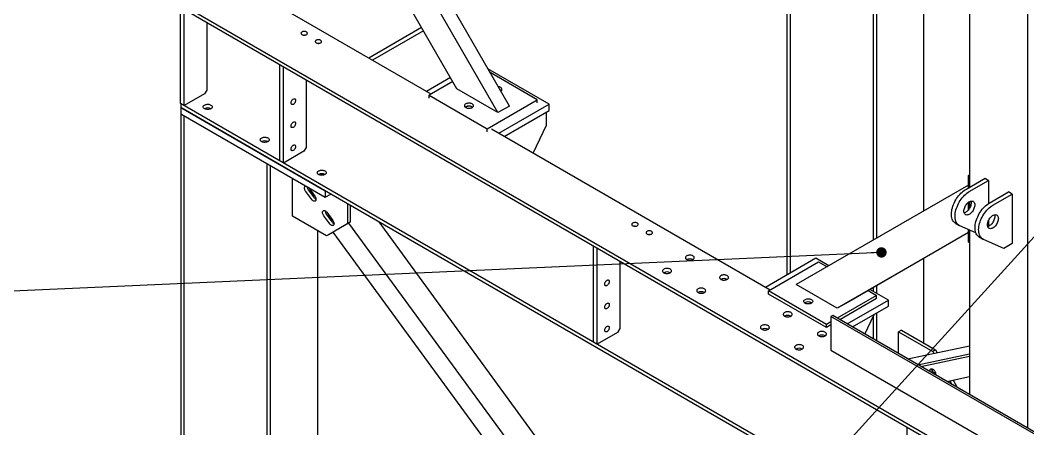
# Model space of a CAD drawing. Header units: millimetres. Extents: x 861 to 27901, y 673 to 17923.
# Drawn here: x 19576 to 21557, y 7552 to 8355 of the extents above; entities that cross this region are included whole.
import ezdxf

# ---------------------------------------------------------------- set-up
doc = ezdxf.new("R2010")
doc.units = ezdxf.units.MM
doc.header["$LTSCALE"] = 33.3
doc.layers.add('CAPA_1', color=7, linetype='Continuous')
doc.layers.add('STRUC', color=4, linetype='Continuous')
doc.dimstyles.new('SLDDIMSTYLE1', dxfattribs={"dimtxt": 0.18, "dimasz": 20.492308, "dimexe": 0, "dimexo": 0.0625, "dimgap": 0, "dimtad": 0, "dimtih": 1, "dimtoh": 1, "dimdec": 0, "dimrnd": 1e-09, "dimzin": 0, "dimdsep": 46, "dimtxsty": 'Standard', "dimblk1": 'DOT', "dimblk2": 'DOT', "dimsah": 1, "dimcen": 0.09, "dimadec": 0, "dimazin": 0, "dimtfac": 20.492308, "dimtdec": 0, "dimtofl": 0, "dimtmove": 0, "dimatfit": 3, "dimldrblk": 'DOT', "dimfxl": 1, "dimfrac": 2, "dimtolj": 1, "dimtzin": 0, "dimarcsym": 0})
doc.dimstyles.new('SLDDIMSTYLE2', dxfattribs={"dimtxt": 0.18, "dimasz": 66.6, "dimexe": 0, "dimexo": 0.0625, "dimgap": 0, "dimtad": 0, "dimtih": 1, "dimtoh": 1, "dimdec": 0, "dimrnd": 1e-09, "dimzin": 0, "dimdsep": 46, "dimtxsty": 'Standard', "dimsah": 1, "dimcen": 0.09, "dimadec": 0, "dimazin": 0, "dimtfac": 66.6, "dimtdec": 0, "dimtofl": 0, "dimtmove": 0, "dimatfit": 3, "dimfxl": 1, "dimfrac": 2, "dimtolj": 1, "dimtzin": 0, "dimarcsym": 0})

# ---------------------------------------------------------------- blocks, each defined once
blk = doc.blocks.new('_Dot')
at = {"color": 0, "linetype": 'ByBlock', "lineweight": -2}
blk.add_line((-0.5, 0), (-1, 0), dxfattribs=at)
at = {"color": 0, "linetype": 'ByBlock', "const_width": 0.5}
blk.add_lwpolyline([(-0.25, 0, 1), (0.25, 0, 1)], format="xyb", close=True, dxfattribs=at)

msp = doc.modelspace()

# ---------------------------------------------------------------- linework, layer by layer
at = {"layer": 'STRUC', "linetype": 'Continuous', "lineweight": 25}
for p, q in [((21442.32, 8879.31), (21442.32, 8027.1)), ((20537.63, 8186.67), (20161.02, 8838.98)), ((20515.07, 8173.65), (20138.46, 8825.95)), ((21556.53, 8813.38), (21556.53, 7553.75)), ((21083.36, 8746.98), (21083.36, 7854.88)), ((21089.63, 8750.59), (21089.63, 7858.5)), ((21252.82, 8754.39), (21252.82, 7923.06)), ((21259.09, 8751.62), (21259.09, 7926.68)), ((20434.52, 8220.15), (20138.46, 8732.93)), ((21351.93, 8630), (21351.93, 7980.29)), ((25497.8, 5150.36), (19891.45, 8386.83)), ((25497.8, 5143.12), (19890.89, 8379.92)), ((19890.89, 8191.47), (19890.89, 8379.92)), ((19898.01, 8187.36), (19898.01, 8375.81)), ((20383.57, 8209.94), (20098.67, 8374.41)), ((19942.58, 8350.08), (19942.58, 8218.03)), ((20364.92, 8340.7), (20260.99, 8280.7)), ((20368.59, 8334.34), (20268.33, 8276.47)), ((20086.11, 8078.78), (20086.11, 8267.23)), ((20093.23, 8074.67), (20093.23, 8263.12)), ((20421.62, 8242.5), (20374.39, 8215.23)), ((20616.03, 8190.31), (20495.28, 8260.02)), ((20592.31, 8199.04), (20499.58, 8252.58)), ((20137.8, 8237.39), (20137.8, 8105.33)), ((20426.2, 8234.55), (20379.83, 8207.78)), ((19938.31, 8210.63), (19898.01, 8187.36)), ((19942.58, 8218.03), (19938.31, 8210.63)), ((20379.83, 8201.86), (20379.83, 8207.78)), ((20379.83, 8207.78), (20493.64, 8142.08)), ((20515.07, 8173.65), (20434.52, 8220.15)), ((25497.8, 4954.67), (19890.89, 8191.47)), ((19891.45, 8191.15), (19891.45, 8183.91)), ((25497.8, 4947.44), (19891.45, 8183.91)), ((19891.45, 8183.91), (20175.54, 8019.91)), ((19891.46, 8183.91), (19891.45, 8183.91)), ((19891.45, 8183.91), (19891.45, 6986.69)), ((20451.81, 8184.66), (20451.03, 8184.15)), ((20493.64, 8142.08), (20592.31, 8199.04)), ((20537.63, 8186.67), (20515.07, 8173.65)), ((20516.8, 8133.03), (20616.03, 8190.31)), ((20592.31, 8193.13), (20592.31, 8199.04)), ((20616.03, 8177.98), (20616.03, 8190.31)), ((19891.45, 8171.58), (20175.54, 8007.58)), ((19897.72, 8167.96), (19897.72, 7002.64)), ((20527.48, 8126.86), (20616.03, 8177.98)), ((20610.42, 8148.85), (20610.42, 8174.74)), ((20584.31, 8094.05), (20610.42, 8148.85)), ((20493.64, 8136.16), (20493.64, 8142.08)), ((21050.06, 7825.18), (20502.5, 8141.28)), ((20137.8, 8105.33), (20133.53, 8097.93)), ((20133.53, 8097.93), (20093.23, 8074.67)), ((20060.91, 8073.75), (20060.91, 6908.43)), ((20067.18, 8070.14), (20067.18, 6904.82)), ((20110.93, 7970.26), (20110.93, 8044.88)), ((21434.72, 8022.71), (21472.68, 8044.63)), ((21440.12, 8050.43), (21442.32, 8051.7)), ((21442.32, 8049.16), (21440.12, 8050.43)), ((21440.12, 8025.83), (21440.12, 8050.43)), ((21472.68, 8044.63), (21479.8, 8040.52)), ((20142.96, 8025.81), (20154.81, 8009.85)), ((21440.12, 8031.22), (21101.57, 7835.72)), ((21441.84, 8018.6), (21479.8, 8040.52)), ((21479.8, 8040.52), (21479.8, 7995.18)), ((20148.89, 8003), (20137.04, 8018.96)), ((20154.23, 8006.08), (20142.38, 8022.04)), ((20175.54, 8019.91), (20175.54, 8007.58)), ((20175.54, 8019.91), (20175.54, 8019.91)), ((20175.54, 8007.58), (20186.22, 8013.75)), ((21481.08, 7995.95), (21519.05, 8017.87)), ((21488.2, 7991.84), (21526.17, 8013.76)), ((21526.17, 8013.76), (21519.05, 8017.87)), ((21526.17, 8013.76), (21526.17, 7916.64)), ((20219.29, 7994.66), (20219.29, 7955.15)), ((20224.63, 7991.57), (20224.63, 7958.23)), ((21440.12, 7982.83), (21440.12, 7997.42)), ((21442.32, 7998.83), (21442.32, 7986.08)), ((20178.21, 7931.42), (20110.93, 7970.26)), ((20184.45, 7955.13), (20172.6, 7971.09)), ((20189.79, 7958.21), (20177.94, 7974.17)), ((20178.52, 7977.93), (20190.37, 7961.98)), ((20219.29, 7955.15), (20178.21, 7931.42)), ((20224.63, 7958.23), (20183.55, 7934.51)), ((20224.63, 7958.23), (20219.29, 7955.15)), ((20734.88, 7255.88), (20222.06, 7956.75)), ((20839.7, 7195.68), (20281.26, 7958.88)), ((21414.9, 7956.01), (21422.02, 7951.9)), ((21454.72, 7937.36), (21423.29, 7951.26)), ((21479.8, 7962.24), (21479.8, 7950.6)), ((20160.02, 7941.92), (20160.02, 7033.03)), ((20183.55, 7934.51), (20178.21, 7931.42)), ((20709.32, 7231.06), (20191.32, 7939)), ((21440.12, 7938.2), (21182.13, 7789.21)), ((21440.12, 7938.2), (21204.68, 7802.24)), ((21440.12, 7919.01), (21440.12, 7943.81)), ((21442.32, 7942.84), (21442.32, 7619.68)), ((21461.26, 7929.25), (21468.38, 7925.13)), ((20702.8, 7722.77), (20702.8, 7911.21)), ((20709.92, 7718.66), (20709.92, 7907.1)), ((21442.32, 7917.74), (21440.12, 7919.01)), ((21509.35, 7906.94), (21469.65, 7924.49)), ((21526.17, 7916.64), (21509.35, 7906.94)), ((21140.22, 7887.7), (21040.99, 7830.42)), ((21165.91, 7872.87), (21140.22, 7887.7)), ((21351.93, 7887.27), (21351.93, 7721.1)), ((20754.5, 7881.37), (20754.5, 7749.32)), ((21046.89, 7823.35), (21145.56, 7880.31)), ((21145.56, 7880.31), (21162.18, 7870.72)), ((21182.13, 7789.21), (21101.57, 7835.72)), ((21282.62, 7805.5), (21246.47, 7826.37)), ((21252.82, 7830.03), (21252.82, 7822.7)), ((21259.09, 7833.65), (21259.09, 7819.08)), ((21046.89, 7817.18), (21046.89, 7823.35)), ((21160.7, 7757.65), (21046.89, 7823.35)), ((21160.7, 7751.48), (21046.89, 7817.18)), ((21259.37, 7814.61), (21182.01, 7769.95)), ((21259.37, 7808.44), (21187.35, 7766.87)), ((21242.74, 7824.21), (21259.37, 7814.61)), ((21259.37, 7808.44), (21259.37, 7814.61)), ((21204.68, 7802.24), (21182.13, 7789.21)), ((21201.53, 7758.68), (21282.62, 7805.5)), ((21212.21, 7752.52), (21282.62, 7793.16)), ((21282.62, 7793.16), (21282.62, 7805.5)), ((21173.37, 7774.94), (21169.81, 7772.88)), ((21853.78, 7378.04), (21169.81, 7772.88)), ((21169.81, 7772.88), (21169.81, 7707.11)), ((21857.34, 7380.09), (21173.37, 7774.94)), ((21236.31, 7738.61), (21254.59, 7776.98)), ((21252.82, 7773.26), (21252.82, 7729.07)), ((21254.59, 7776.98), (21254.59, 7776.98)), ((21259.09, 7779.58), (21259.09, 7725.46)), ((20754.5, 7749.32), (20750.22, 7741.92)), ((21169.81, 7762.91), (21160.7, 7757.65)), ((21160.7, 7751.48), (21160.7, 7757.65)), ((21169.81, 7756.74), (21160.7, 7751.48)), ((21169.81, 7756.05), (21169.21, 7756.4)), ((20750.22, 7741.92), (20709.92, 7718.66)), ((21308.18, 7746.36), (21302.84, 7743.28)), ((21302.84, 7743.28), (21370.11, 7704.44)), ((21302.84, 7700.2), (21302.84, 7743.28)), ((21308.18, 7746.36), (21375.45, 7707.52)), ((21169.81, 7707.11), (21853.78, 7312.26)), ((21320.99, 7689.72), (21442.32, 7715.45)), ((21375.45, 7707.52), (21370.11, 7704.44)), ((21375.45, 7707.52), (21378.67, 7701.95)), ((21340.76, 7678.31), (21442.32, 7699.85)), ((21346.35, 7675.08), (21442.32, 7695.44)), ((21370.11, 7704.44), (21372.33, 7700.61)), ((21397.62, 7645.48), (21442.32, 7654.96)), ((21409.79, 7648.06), (21416.54, 7636.36)), ((21403.44, 7646.72), (21407.42, 7639.83)), ((21416.54, 7636.36), (21414.98, 7635.46)), ((21416.54, 7636.36), (21416.54, 7634.56)), ((21319.5, 7366.75), (21319.5, 7555.2))]:
    msp.add_line(p, q, dxfattribs=at)
at = {"layer": 'STRUC', "linetype": 'Continuous', "lineweight": 25, "flags": 128}
for points in [[(20129.65, 8326.91), (20130.71, 8326.42), (20131.93, 8326.07), (20133.25, 8325.88), (20134.61, 8325.86), (20135.95, 8326.01), (20137.2, 8326.32), (20138.3, 8326.78), (20139.21, 8327.36), (20139.88, 8328.05), (20140.28, 8328.8), (20140.39, 8329.58), (20140.21, 8330.36), (20139.74, 8331.1), (20139, 8331.76), (20138.04, 8332.31), (20136.89, 8332.74), (20135.62, 8333.01), (20134.27, 8333.11), (20132.91, 8333.05), (20131.61, 8332.82), (20130.43, 8332.43), (20129.41, 8331.91), (20128.62, 8331.27), (20128.08, 8330.55), (20127.83, 8329.78), (20127.86, 8328.99), (20128.19, 8328.23), (20128.8, 8327.53), (20129.65, 8326.91)], [(20134.68, 8325.87), (20134.27, 8325.88), (20133.52, 8325.87)], [(20157.68, 8310.73), (20158.74, 8310.24), (20159.96, 8309.89), (20161.28, 8309.7), (20162.64, 8309.68), (20163.98, 8309.83), (20165.23, 8310.14), (20166.33, 8310.6), (20167.24, 8311.18), (20167.91, 8311.87), (20168.31, 8312.62), (20168.42, 8313.4), (20168.24, 8314.18), (20167.77, 8314.92), (20167.04, 8315.58), (20166.07, 8316.13), (20164.93, 8316.56), (20163.65, 8316.83), (20162.3, 8316.93), (20160.94, 8316.87), (20159.64, 8316.64), (20158.46, 8316.25), (20157.45, 8315.73), (20156.65, 8315.09), (20156.11, 8314.37), (20155.86, 8313.6), (20155.89, 8312.81), (20156.22, 8312.05), (20156.83, 8311.34), (20157.68, 8310.73)], [(20162.7, 8309.68), (20162.3, 8309.7), (20161.56, 8309.68)], [(20520.6, 8216.16), (20520.87, 8216.34), (20521.77, 8217.09), (20522.42, 8217.92), (20522.81, 8218.8), (20522.91, 8219.71), (20522.74, 8220.62), (20522.28, 8221.49), (20521.56, 8222.3), (20520.61, 8223.03), (20519.44, 8223.64), (20518.1, 8224.13), (20516.64, 8224.47), (20515.73, 8224.59)], [(20521.27, 8216.63), (20520.86, 8216.94), (20519.8, 8217.56)], [(20521.11, 8216.51), (20520.61, 8216.86), (20520, 8217.21)], [(19950.68, 8188.62), (19951.69, 8187.92), (19952.47, 8187.13), (19952.99, 8186.27), (19953.24, 8185.37), (19953.2, 8184.46), (19952.89, 8183.56), (19952.3, 8182.72), (19951.46, 8181.95), (19950.39, 8181.27), (19949.13, 8180.72), (19947.73, 8180.31), (19946.21, 8180.04), (19944.64, 8179.94), (19943.07, 8180), (19941.54, 8180.23), (19940.1, 8180.6), (19938.8, 8181.12), (19937.68, 8181.77), (19936.78, 8182.52), (19936.13, 8183.35), (19935.74, 8184.23), (19935.64, 8185.14), (19935.82, 8186.05), (19936.27, 8186.92), (19936.99, 8187.73), (19937.94, 8188.46), (19939.11, 8189.07), (19940.45, 8189.56), (19941.91, 8189.9), (19943.46, 8190.08), (19945.04, 8190.1), (19946.6, 8189.96), (19948.09, 8189.66), (19949.46, 8189.21), (19950.68, 8188.62)], [(20108.4, 8192.63), (20108.5, 8193.8), (20108.81, 8195.03), (20109.31, 8196.27), (20109.97, 8197.46), (20110.76, 8198.54), (20111.66, 8199.47), (20112.61, 8200.19), (20113.57, 8200.69), (20114.5, 8200.93), (20115.35, 8200.9), (20116.08, 8200.6), (20116.66, 8200.05), (20117.06, 8199.28), (20117.27, 8198.31), (20117.27, 8197.2), (20117.06, 8196), (20116.66, 8194.75), (20116.08, 8193.53), (20115.35, 8192.39), (20114.5, 8191.38), (20113.57, 8190.55), (20112.61, 8189.93), (20111.66, 8189.56), (20110.76, 8189.46), (20109.97, 8189.62), (20109.31, 8190.05), (20108.81, 8190.71), (20108.5, 8191.59), (20108.4, 8192.63)], [(20451.81, 8190.83), (20450.8, 8190.13), (20450.02, 8189.33), (20449.5, 8188.47), (20449.25, 8187.57), (20449.29, 8186.66), (20449.6, 8185.77), (20450.19, 8184.92), (20451.03, 8184.15), (20452.1, 8183.48), (20453.35, 8182.92), (20454.76, 8182.51), (20456.27, 8182.25), (20457.84, 8182.15), (20459.42, 8182.21), (20460.95, 8182.43), (20462.39, 8182.81), (20463.69, 8183.33), (20464.8, 8183.97), (20465.7, 8184.72), (20466.36, 8185.55), (20466.74, 8186.44), (20466.85, 8187.34), (20466.67, 8188.25), (20466.22, 8189.12), (20465.5, 8189.94), (20464.54, 8190.66), (20463.38, 8191.28), (20462.04, 8191.76), (20460.57, 8192.1), (20459.03, 8192.29), (20457.45, 8192.31), (20455.89, 8192.16), (20454.4, 8191.86), (20453.02, 8191.41), (20451.81, 8190.83)], [(20465.2, 8184.27), (20464.8, 8184.57), (20463.68, 8185.22), (20462.38, 8185.74), (20460.95, 8186.11), (20459.41, 8186.34), (20457.84, 8186.4), (20456.27, 8186.3), (20454.75, 8186.03), (20453.35, 8185.62), (20452.09, 8185.07), (20451.03, 8184.39), (20450.87, 8184.27)], [(20108.4, 8147.32), (20108.5, 8148.48), (20108.81, 8149.71), (20109.31, 8150.95), (20109.97, 8152.14), (20110.76, 8153.22), (20111.66, 8154.15), (20112.61, 8154.88), (20113.57, 8155.37), (20114.5, 8155.61), (20115.35, 8155.58), (20116.08, 8155.28), (20116.66, 8154.73), (20117.06, 8153.96), (20117.27, 8152.99), (20117.27, 8151.88), (20117.06, 8150.68), (20116.66, 8149.44), (20116.08, 8148.22), (20115.35, 8147.07), (20114.5, 8146.06), (20113.57, 8145.23), (20112.61, 8144.61), (20111.66, 8144.25), (20110.76, 8144.14), (20109.97, 8144.3), (20109.31, 8144.73), (20108.81, 8145.39), (20108.5, 8146.27), (20108.4, 8147.32)], [(20062.8, 8123.89), (20063.82, 8123.19), (20064.6, 8122.4), (20065.12, 8121.54), (20065.36, 8120.64), (20065.33, 8119.73), (20065.01, 8118.83), (20064.42, 8117.99), (20063.58, 8117.22), (20062.52, 8116.54), (20061.26, 8115.99), (20059.85, 8115.58), (20058.34, 8115.31), (20056.77, 8115.21), (20055.2, 8115.27), (20053.66, 8115.5), (20052.23, 8115.87), (20050.93, 8116.39), (20049.81, 8117.04), (20048.91, 8117.79), (20048.26, 8118.62), (20047.87, 8119.5), (20047.77, 8120.41), (20047.94, 8121.32), (20048.4, 8122.19), (20049.11, 8123), (20050.07, 8123.73), (20051.24, 8124.34), (20052.57, 8124.83), (20054.04, 8125.17), (20055.59, 8125.35), (20057.17, 8125.37), (20058.73, 8125.23), (20060.22, 8124.93), (20061.59, 8124.48), (20062.8, 8123.89)], [(20108.4, 8102), (20108.5, 8103.16), (20108.81, 8104.39), (20109.31, 8105.63), (20109.97, 8106.82), (20110.76, 8107.9), (20111.66, 8108.83), (20112.61, 8109.56), (20113.57, 8110.05), (20114.5, 8110.29), (20115.35, 8110.26), (20116.08, 8109.97), (20116.66, 8109.42), (20117.06, 8108.64), (20117.27, 8107.68), (20117.27, 8106.56), (20117.06, 8105.36), (20116.66, 8104.12), (20116.08, 8102.9), (20115.35, 8101.75), (20114.5, 8100.74), (20113.57, 8099.91), (20112.61, 8099.3), (20111.66, 8098.93), (20110.76, 8098.82), (20109.97, 8098.99), (20109.31, 8099.41), (20108.81, 8100.08), (20108.5, 8100.95), (20108.4, 8102)], [(20174.93, 8059.16), (20175.94, 8058.46), (20176.72, 8057.67), (20177.24, 8056.81), (20177.49, 8055.91), (20177.46, 8055), (20177.14, 8054.11), (20176.55, 8053.26), (20175.71, 8052.49), (20174.64, 8051.81), (20173.39, 8051.26), (20171.98, 8050.85), (20170.47, 8050.59), (20168.9, 8050.48), (20167.32, 8050.54), (20165.79, 8050.77), (20164.35, 8051.14), (20163.05, 8051.66), (20161.94, 8052.31), (20161.04, 8053.06), (20160.38, 8053.89), (20160, 8054.77), (20159.89, 8055.68), (20160.07, 8056.59), (20160.52, 8057.46), (20161.24, 8058.27), (20162.2, 8059), (20163.36, 8059.61), (20164.7, 8060.1), (20166.17, 8060.44), (20167.71, 8060.62), (20169.29, 8060.64), (20170.85, 8060.5), (20172.34, 8060.2), (20173.72, 8059.75), (20174.93, 8059.16)], [(20137.04, 8018.96), (20136.23, 8020.19), (20135.57, 8021.51), (20135.07, 8022.86), (20134.76, 8024.19), (20134.66, 8025.46), (20134.76, 8026.6), (20135.06, 8027.58), (20135.56, 8028.37), (20136.22, 8028.92), (20137.03, 8029.22), (20137.95, 8029.26), (20137.99, 8029.26)], [(20142.01, 8026.93), (20142.04, 8026.91), (20142.96, 8025.81)], [(20148.05, 8015.13), (20148.97, 8014.02), (20149.97, 8013.08), (20151.01, 8012.35), (20152.05, 8011.85), (20153.05, 8011.61), (20153.52, 8011.59)], [(20154.81, 8009.85), (20155.62, 8008.61), (20156.29, 8007.3), (20156.78, 8005.95), (20157.09, 8004.61), (20157.19, 8003.35), (20157.09, 8002.21), (20156.79, 8001.22), (20156.3, 8000.44), (20155.63, 7999.89), (20154.83, 7999.59), (20153.9, 7999.55), (20152.9, 7999.77), (20151.86, 8000.25), (20150.82, 8000.97), (20149.82, 8001.9), (20148.89, 8003)], [(21414.9, 7956.01), (21414.42, 7956.3), (21412.83, 7957.49), (21411.4, 7958.92), (21410.15, 7960.58), (21409.07, 7962.47), (21408.19, 7964.56), (21407.51, 7966.85), (21407.03, 7969.31), (21406.76, 7971.93), (21406.69, 7974.69), (21406.83, 7977.56), (21407.18, 7980.53), (21407.74, 7983.57), (21408.5, 7986.66), (21409.45, 7989.78), (21410.59, 7992.9), (21411.92, 7996.01), (21413.41, 7999.07), (21415.06, 8002.07), (21416.85, 8004.98), (21418.78, 8007.78), (21420.83, 8010.45), (21422.99, 8012.97), (21425.23, 8015.32), (21427.54, 8017.49), (21429.9, 8019.45), (21432.3, 8021.2), (21434.72, 8022.71)], [(21423.29, 7951.26), (21421.54, 7952.19), (21419.95, 7953.37), (21418.52, 7954.81), (21417.27, 7956.47), (21416.19, 7958.36), (21415.31, 7960.45), (21414.63, 7962.74), (21414.15, 7965.2), (21413.88, 7967.82), (21413.81, 7970.58), (21413.95, 7973.45), (21414.3, 7976.42), (21414.86, 7979.46), (21415.62, 7982.55), (21416.57, 7985.67), (21417.71, 7988.79), (21419.04, 7991.9), (21420.53, 7994.96), (21422.18, 7997.96), (21423.97, 8000.87), (21425.9, 8003.67), (21427.95, 8006.34), (21430.11, 8008.86), (21432.35, 8011.21), (21434.66, 8013.38), (21437.02, 8015.34), (21439.42, 8017.09), (21441.84, 8018.6)], [(21431.16, 7980.07), (21431.26, 7981.8), (21431.55, 7983.62), (21432.04, 7985.49), (21432.71, 7987.37), (21433.55, 7989.23), (21434.55, 7991.04), (21435.68, 7992.75), (21436.92, 7994.35), (21438.26, 7995.79), (21439.67, 7997.05), (21441.11, 7998.12), (21442.57, 7998.96), (21444.01, 7999.56), (21445.41, 7999.92), (21446.75, 8000.02), (21448, 7999.86), (21449.13, 7999.45), (21450.12, 7998.8), (21450.96, 7997.91), (21451.63, 7996.8), (21452.12, 7995.5), (21452.42, 7994.02), (21452.52, 7992.4), (21452.42, 7990.66), (21452.12, 7988.84), (21451.63, 7986.97), (21450.96, 7985.09), (21450.12, 7983.23), (21449.13, 7981.43), (21448, 7979.71), (21446.75, 7978.12), (21445.41, 7976.68), (21444.01, 7975.41), (21442.57, 7974.35), (21441.11, 7973.51), (21439.67, 7972.9), (21438.26, 7972.55), (21436.92, 7972.45), (21435.68, 7972.6), (21434.55, 7973.01), (21433.55, 7973.67), (21432.71, 7974.56), (21432.04, 7975.66), (21431.55, 7976.97), (21431.26, 7978.45), (21431.16, 7980.07)], [(21444.94, 7999.82), (21445, 7999.61), (21445.3, 7998.13), (21445.4, 7996.51), (21445.3, 7994.77), (21445, 7992.95), (21444.51, 7991.09), (21443.84, 7989.2), (21443, 7987.34), (21442.01, 7985.54), (21440.88, 7983.82), (21439.63, 7982.23), (21438.29, 7980.79), (21436.89, 7979.52), (21435.45, 7978.46), (21433.99, 7977.62), (21432.54, 7977.01), (21431.62, 7976.75)], [(21461.26, 7929.25), (21460.79, 7929.53), (21459.19, 7930.72), (21457.77, 7932.15), (21456.51, 7933.82), (21455.44, 7935.7), (21454.56, 7937.8), (21453.87, 7940.08), (21453.39, 7942.55), (21453.12, 7945.16), (21453.05, 7947.92), (21453.2, 7950.79), (21453.55, 7953.76), (21454.11, 7956.8), (21454.86, 7959.89), (21455.82, 7963.01), (21456.96, 7966.14), (21458.28, 7969.24), (21459.77, 7972.3), (21461.42, 7975.3), (21463.22, 7978.21), (21465.15, 7981.01), (21467.2, 7983.68), (21469.35, 7986.2), (21471.59, 7988.56), (21473.9, 7990.72), (21476.26, 7992.68), (21478.66, 7994.43), (21481.08, 7995.95)], [(21469.65, 7924.49), (21467.91, 7925.42), (21466.31, 7926.61), (21464.89, 7928.04), (21463.63, 7929.7), (21462.56, 7931.59), (21461.68, 7933.69), (21460.99, 7935.97), (21460.51, 7938.44), (21460.24, 7941.05), (21460.17, 7943.81), (21460.32, 7946.68), (21460.67, 7949.65), (21461.23, 7952.69), (21461.98, 7955.78), (21462.94, 7958.9), (21464.08, 7962.03), (21465.4, 7965.13), (21466.89, 7968.19), (21468.54, 7971.19), (21470.34, 7974.1), (21472.27, 7976.9), (21474.32, 7979.57), (21476.47, 7982.09), (21478.71, 7984.44), (21481.02, 7986.61), (21483.38, 7988.57), (21485.78, 7990.32), (21488.2, 7991.84)], [(20172.6, 7971.09), (20171.79, 7972.32), (20171.12, 7973.64), (20170.63, 7974.99), (20170.32, 7976.32), (20170.22, 7977.58), (20170.32, 7978.73), (20170.62, 7979.71), (20171.11, 7980.49), (20171.78, 7981.05), (20172.58, 7981.35), (20173.51, 7981.39), (20174.51, 7981.16), (20175.55, 7980.68), (20176.59, 7979.96), (20177.59, 7979.04), (20178.52, 7977.93)], [(20183.32, 7966.93), (20184.24, 7965.82), (20185.23, 7964.88), (20186.27, 7964.15), (20187.32, 7963.65), (20188.32, 7963.41), (20189.25, 7963.43), (20189.28, 7963.44)], [(21477.52, 7953.3), (21477.62, 7955.04), (21477.92, 7956.86), (21478.41, 7958.73), (21479.08, 7960.61), (21479.92, 7962.47), (21480.91, 7964.27), (21482.04, 7965.99), (21483.29, 7967.58), (21484.63, 7969.02), (21486.03, 7970.29), (21487.47, 7971.35), (21488.93, 7972.19), (21490.38, 7972.8), (21491.78, 7973.15), (21493.12, 7973.25), (21494.36, 7973.1), (21495.49, 7972.69), (21496.49, 7972.03), (21497.33, 7971.14), (21498, 7970.04), (21498.49, 7968.73), (21498.78, 7967.25), (21498.88, 7965.63), (21498.78, 7963.9), (21498.49, 7962.08), (21498, 7960.21), (21497.33, 7958.33), (21496.49, 7956.47), (21495.49, 7954.66), (21494.36, 7952.95), (21493.12, 7951.35), (21491.78, 7949.91), (21490.38, 7948.65), (21488.93, 7947.58), (21487.47, 7946.74), (21486.03, 7946.14), (21484.63, 7945.78), (21483.29, 7945.68), (21482.04, 7945.84), (21480.91, 7946.25), (21479.92, 7946.9), (21479.08, 7947.79), (21478.41, 7948.9), (21477.92, 7950.2), (21477.62, 7951.68), (21477.52, 7953.3)], [(21491.3, 7973.06), (21491.37, 7972.84), (21491.66, 7971.37), (21491.76, 7969.74), (21491.66, 7968.01), (21491.37, 7966.19), (21490.88, 7964.32), (21490.21, 7962.44), (21489.37, 7960.58), (21488.37, 7958.77), (21487.24, 7957.06), (21486, 7955.46), (21484.66, 7954.02), (21483.26, 7952.76), (21481.81, 7951.69), (21480.35, 7950.85), (21478.91, 7950.25), (21477.98, 7949.99)], [(20190.37, 7961.98), (20191.18, 7960.74), (20191.84, 7959.43), (20192.34, 7958.07), (20192.65, 7956.74), (20192.75, 7955.48), (20192.65, 7954.33), (20192.35, 7953.35), (20191.85, 7952.57), (20191.19, 7952.02), (20190.38, 7951.71), (20189.46, 7951.68), (20188.46, 7951.9), (20187.42, 7952.38), (20186.38, 7953.1), (20185.37, 7954.03), (20184.45, 7955.13)], [(20779.98, 7951.48), (20781.05, 7950.99), (20782.26, 7950.64), (20783.58, 7950.45), (20784.95, 7950.43), (20786.28, 7950.58), (20787.53, 7950.89), (20788.64, 7951.35), (20789.55, 7951.93), (20790.22, 7952.62), (20790.61, 7953.37), (20790.73, 7954.15), (20790.54, 7954.93), (20790.07, 7955.67), (20789.34, 7956.33), (20788.38, 7956.88), (20787.23, 7957.31), (20785.95, 7957.58), (20784.6, 7957.68), (20783.25, 7957.62), (20781.95, 7957.39), (20780.76, 7957), (20779.75, 7956.48), (20778.96, 7955.84), (20778.42, 7955.12), (20778.16, 7954.35), (20778.2, 7953.56), (20778.53, 7952.8), (20779.13, 7952.1), (20779.98, 7951.48)], [(20785.02, 7950.43), (20784.6, 7950.45), (20783.85, 7950.43)], [(20808.02, 7935.3), (20809.08, 7934.81), (20810.3, 7934.46), (20811.62, 7934.27), (20812.98, 7934.25), (20814.31, 7934.4), (20815.56, 7934.71), (20816.67, 7935.17), (20817.58, 7935.75), (20818.25, 7936.43), (20818.65, 7937.19), (20818.76, 7937.97), (20818.57, 7938.75), (20818.1, 7939.48), (20817.37, 7940.15), (20816.41, 7940.7), (20815.26, 7941.12), (20813.98, 7941.4), (20812.64, 7941.5), (20811.28, 7941.44), (20809.98, 7941.21), (20808.79, 7940.82), (20807.78, 7940.3), (20806.99, 7939.66), (20806.45, 7938.94), (20806.19, 7938.16), (20806.23, 7937.38), (20806.56, 7936.62), (20807.16, 7935.91), (20808.02, 7935.3)], [(20813.04, 7934.25), (20812.64, 7934.27), (20811.89, 7934.25)], [(20886.07, 7884.95), (20887.28, 7884.36), (20888.66, 7883.91), (20890.15, 7883.61), (20891.71, 7883.47), (20893.29, 7883.49), (20894.83, 7883.67), (20896.3, 7884.01), (20897.64, 7884.5), (20898.8, 7885.11), (20899.76, 7885.84), (20900.48, 7886.65), (20900.93, 7887.53), (20901.11, 7888.43), (20901, 7889.34), (20900.62, 7890.23), (20899.96, 7891.06), (20899.06, 7891.81), (20897.95, 7892.45), (20896.65, 7892.97), (20895.21, 7893.35), (20893.68, 7893.57), (20892.1, 7893.63), (20890.53, 7893.53), (20889.02, 7893.27), (20887.61, 7892.85), (20886.36, 7892.3), (20885.29, 7891.63), (20884.45, 7890.86), (20883.86, 7890.01), (20883.55, 7889.12), (20883.51, 7888.2), (20883.76, 7887.3), (20884.28, 7886.44), (20885.06, 7885.65), (20886.07, 7884.95)], [(20841.22, 7859.06), (20842.43, 7858.47), (20843.81, 7858.02), (20845.3, 7857.72), (20846.86, 7857.58), (20848.44, 7857.6), (20849.98, 7857.78), (20851.45, 7858.12), (20852.79, 7858.61), (20853.95, 7859.22), (20854.91, 7859.95), (20855.63, 7860.76), (20856.08, 7861.63), (20856.26, 7862.54), (20856.15, 7863.45), (20855.77, 7864.33), (20855.11, 7865.16), (20854.21, 7865.91), (20853.1, 7866.56), (20851.8, 7867.08), (20850.36, 7867.45), (20848.83, 7867.68), (20847.25, 7867.74), (20845.68, 7867.64), (20844.17, 7867.37), (20842.76, 7866.96), (20841.51, 7866.41), (20840.44, 7865.74), (20839.6, 7864.96), (20839.01, 7864.12), (20838.69, 7863.22), (20838.66, 7862.31), (20838.91, 7861.41), (20839.43, 7860.55), (20840.21, 7859.76), (20841.22, 7859.06)], [(20953.35, 7846.11), (20954.56, 7845.53), (20955.93, 7845.08), (20957.42, 7844.78), (20958.98, 7844.63), (20960.56, 7844.65), (20962.11, 7844.84), (20963.58, 7845.18), (20964.91, 7845.66), (20966.08, 7846.28), (20967.04, 7847), (20967.75, 7847.81), (20968.21, 7848.69), (20968.39, 7849.59), (20968.28, 7850.5), (20967.89, 7851.39), (20967.24, 7852.22), (20966.34, 7852.97), (20965.22, 7853.61), (20963.92, 7854.13), (20962.49, 7854.51), (20960.95, 7854.73), (20959.38, 7854.79), (20957.81, 7854.69), (20956.3, 7854.43), (20954.89, 7854.01), (20953.63, 7853.46), (20952.57, 7852.79), (20951.73, 7852.02), (20951.14, 7851.17), (20950.82, 7850.28), (20950.79, 7849.37), (20951.03, 7848.47), (20951.55, 7847.6), (20952.33, 7846.81), (20953.35, 7846.11)], [(20725.1, 7836.62), (20725.2, 7837.79), (20725.51, 7839.02), (20726, 7840.25), (20726.67, 7841.44), (20727.46, 7842.53), (20728.36, 7843.45), (20729.31, 7844.18), (20730.27, 7844.68), (20731.19, 7844.91), (20732.04, 7844.88), (20732.78, 7844.59), (20733.36, 7844.04), (20733.76, 7843.27), (20733.97, 7842.3), (20733.97, 7841.19), (20733.76, 7839.98), (20733.36, 7838.74), (20732.78, 7837.52), (20732.04, 7836.38), (20731.19, 7835.37), (20730.27, 7834.53), (20729.31, 7833.92), (20728.36, 7833.55), (20727.46, 7833.45), (20726.67, 7833.61), (20726, 7834.03), (20725.51, 7834.7), (20725.2, 7835.58), (20725.1, 7836.62)], [(20908.5, 7820.22), (20909.71, 7819.64), (20911.08, 7819.19), (20912.57, 7818.88), (20914.13, 7818.74), (20915.71, 7818.76), (20917.26, 7818.95), (20918.73, 7819.28), (20920.06, 7819.77), (20921.23, 7820.38), (20922.19, 7821.11), (20922.9, 7821.92), (20923.36, 7822.8), (20923.53, 7823.7), (20923.43, 7824.61), (20923.04, 7825.5), (20922.39, 7826.33), (20921.49, 7827.08), (20920.37, 7827.72), (20919.07, 7828.24), (20917.64, 7828.62), (20916.1, 7828.84), (20914.53, 7828.9), (20912.96, 7828.8), (20911.45, 7828.54), (20910.04, 7828.12), (20908.78, 7827.57), (20907.72, 7826.9), (20906.88, 7826.13), (20906.29, 7825.28), (20905.97, 7824.39), (20905.94, 7823.47), (20906.18, 7822.57), (20906.7, 7821.71), (20907.48, 7820.92), (20908.5, 7820.22)], [(21131.33, 7799.2), (21130.11, 7798.61), (21128.74, 7798.16), (21127.25, 7797.86), (21125.69, 7797.72), (21124.11, 7797.74), (21122.56, 7797.92), (21121.1, 7798.26), (21119.76, 7798.75), (21118.59, 7799.36), (21117.64, 7800.09), (21116.92, 7800.9), (21116.46, 7801.77), (21116.29, 7802.68), (21116.39, 7803.59), (21116.78, 7804.47), (21117.43, 7805.3), (21118.33, 7806.05), (21119.45, 7806.7), (21120.75, 7807.22), (21122.19, 7807.6), (21123.72, 7807.82), (21125.29, 7807.88), (21126.86, 7807.78), (21128.38, 7807.52), (21129.78, 7807.1), (21131.04, 7806.55), (21132.11, 7805.88), (21132.95, 7805.1), (21133.53, 7804.26), (21133.85, 7803.36), (21133.89, 7802.45), (21133.64, 7801.55), (21133.12, 7800.69), (21132.34, 7799.9), (21131.33, 7799.2)], [(20725.1, 7791.3), (20725.2, 7792.47), (20725.51, 7793.7), (20726, 7794.94), (20726.67, 7796.13), (20727.46, 7797.21), (20728.36, 7798.14), (20729.31, 7798.86), (20730.27, 7799.36), (20731.19, 7799.6), (20732.04, 7799.57), (20732.78, 7799.27), (20733.36, 7798.72), (20733.76, 7797.95), (20733.97, 7796.98), (20733.97, 7795.87), (20733.76, 7794.67), (20733.36, 7793.42), (20732.78, 7792.2), (20732.04, 7791.06), (20731.19, 7790.05), (20730.27, 7789.22), (20729.31, 7788.6), (20728.36, 7788.23), (20727.46, 7788.13), (20726.67, 7788.29), (20726, 7788.72), (20725.51, 7789.38), (20725.2, 7790.26), (20725.1, 7791.3)], [(21078.53, 7773.85), (21079.74, 7773.26), (21081.11, 7772.81), (21082.6, 7772.51), (21084.16, 7772.37), (21085.74, 7772.39), (21087.29, 7772.57), (21088.76, 7772.91), (21090.09, 7773.4), (21091.26, 7774.01), (21092.22, 7774.74), (21092.93, 7775.55), (21093.39, 7776.42), (21093.56, 7777.33), (21093.46, 7778.24), (21093.07, 7779.12), (21092.42, 7779.95), (21091.52, 7780.7), (21090.4, 7781.35), (21089.1, 7781.87), (21087.67, 7782.25), (21086.13, 7782.47), (21084.56, 7782.53), (21082.99, 7782.43), (21081.48, 7782.16), (21080.07, 7781.75), (21078.81, 7781.2), (21077.75, 7780.53), (21076.9, 7779.75), (21076.32, 7778.91), (21076, 7778.01), (21075.96, 7777.1), (21076.21, 7776.2), (21076.73, 7775.34), (21077.51, 7774.55), (21078.53, 7773.85)], [(20725.1, 7745.98), (20725.2, 7747.15), (20725.51, 7748.38), (20726, 7749.62), (20726.67, 7750.81), (20727.46, 7751.89), (20728.36, 7752.82), (20729.31, 7753.55), (20730.27, 7754.04), (20731.19, 7754.28), (20732.04, 7754.25), (20732.78, 7753.95), (20733.36, 7753.4), (20733.76, 7752.63), (20733.97, 7751.66), (20733.97, 7750.55), (20733.76, 7749.35), (20733.36, 7748.11), (20732.78, 7746.88), (20732.04, 7745.74), (20731.19, 7744.73), (20730.27, 7743.9), (20729.31, 7743.28), (20728.36, 7742.92), (20727.46, 7742.81), (20726.67, 7742.97), (20726, 7743.4), (20725.51, 7744.06), (20725.2, 7744.94), (20725.1, 7745.98)], [(21033.67, 7747.96), (21034.89, 7747.37), (21036.26, 7746.92), (21037.75, 7746.62), (21039.31, 7746.48), (21040.89, 7746.5), (21042.44, 7746.68), (21043.9, 7747.02), (21045.24, 7747.51), (21046.41, 7748.12), (21047.36, 7748.85), (21048.08, 7749.66), (21048.54, 7750.53), (21048.71, 7751.44), (21048.61, 7752.35), (21048.22, 7753.23), (21047.57, 7754.06), (21046.67, 7754.81), (21045.55, 7755.46), (21044.25, 7755.98), (21042.81, 7756.35), (21041.28, 7756.58), (21039.71, 7756.64), (21038.14, 7756.54), (21036.62, 7756.27), (21035.22, 7755.86), (21033.96, 7755.31), (21032.89, 7754.63), (21032.05, 7753.86), (21031.47, 7753.02), (21031.15, 7752.12), (21031.11, 7751.21), (21031.36, 7750.31), (21031.88, 7749.45), (21032.66, 7748.66), (21033.67, 7747.96)], [(21145.8, 7735.01), (21147.01, 7734.43), (21148.39, 7733.98), (21149.88, 7733.67), (21151.44, 7733.53), (21153.02, 7733.55), (21154.57, 7733.74), (21156.03, 7734.07), (21157.37, 7734.56), (21158.53, 7735.17), (21159.49, 7735.9), (21160.21, 7736.71), (21160.66, 7737.59), (21160.84, 7738.49), (21160.73, 7739.4), (21160.35, 7740.29), (21159.69, 7741.12), (21158.79, 7741.87), (21157.68, 7742.51), (21156.38, 7743.03), (21154.94, 7743.41), (21153.41, 7743.63), (21151.83, 7743.69), (21150.26, 7743.59), (21148.75, 7743.33), (21147.34, 7742.91), (21146.09, 7742.36), (21145.02, 7741.69), (21144.18, 7740.92), (21143.59, 7740.07), (21143.28, 7739.18), (21143.24, 7738.26), (21143.49, 7737.36), (21144.01, 7736.5), (21144.79, 7735.71), (21145.8, 7735.01)], [(21100.95, 7709.12), (21102.16, 7708.53), (21103.54, 7708.08), (21105.03, 7707.78), (21106.59, 7707.64), (21108.17, 7707.66), (21109.71, 7707.84), (21111.18, 7708.18), (21112.52, 7708.67), (21113.68, 7709.28), (21114.64, 7710.01), (21115.36, 7710.82), (21115.81, 7711.69), (21115.99, 7712.6), (21115.88, 7713.51), (21115.5, 7714.39), (21114.84, 7715.22), (21113.94, 7715.97), (21112.83, 7716.62), (21111.53, 7717.14), (21110.09, 7717.52), (21108.56, 7717.74), (21106.98, 7717.8), (21105.41, 7717.7), (21103.9, 7717.44), (21102.49, 7717.02), (21101.24, 7716.47), (21100.17, 7715.8), (21099.33, 7715.02), (21098.74, 7714.18), (21098.43, 7713.28), (21098.39, 7712.37), (21098.64, 7711.47), (21099.16, 7710.61), (21099.94, 7709.82), (21100.95, 7709.12)], [(21365.12, 7664.24), (21364.89, 7665.3), (21364.78, 7666.57), (21364.87, 7667.72), (21365.16, 7668.71), (21365.64, 7669.5), (21366.3, 7670.07), (21367.1, 7670.38), (21368.02, 7670.43), (21369.02, 7670.22), (21370.06, 7669.75), (21371.1, 7669.04), (21372.11, 7668.12), (21373.03, 7667.03), (21373.85, 7665.8), (21374.52, 7664.48), (21375.03, 7663.13), (21375.34, 7661.8), (21375.45, 7660.53), (21375.36, 7659.38), (21375.1, 7658.47)], [(21375.23, 7658.81), (21374.77, 7658.94), (21373.73, 7659.41), (21372.69, 7660.11), (21371.68, 7661.03), (21370.76, 7662.13), (21369.94, 7663.35), (21369.27, 7664.67), (21368.76, 7666.02), (21368.45, 7667.35), (21368.34, 7668.62), (21368.43, 7669.77), (21368.57, 7670.35)], [(21375.38, 7660.86), (21374.77, 7661.03), (21373.73, 7661.51), (21372.69, 7662.23), (21371.69, 7663.17), (21370.77, 7664.27), (21369.96, 7665.5), (21369.3, 7666.82), (21368.8, 7668.17), (21368.5, 7669.51), (21368.46, 7669.8)]]:
    msp.add_lwpolyline(points, dxfattribs=at)
at = {"layer": 'STRUC', "linetype": 'Continuous', "lineweight": 25}
for centre, radius, start, end in [((19944.45, 8169.56), 13.37, 62.40062, 117.59346), ((19944.44, 8169.44), 13.48, 62.46154, 117.34601), ((20457.99, 8173.2), 13.02, 57.20871, 118.35012), ((20056.57, 8104.83), 13.37, 62.40346, 117.59062), ((20056.57, 8104.71), 13.48, 62.46154, 117.34595), ((20168.7, 8040.1), 13.37, 62.40062, 117.59346), ((20168.7, 8039.98), 13.48, 62.46171, 117.3433), ((20151.55, 8029.11), 11.58, 185.09268, 217.64833), ((20156.55, 8021.81), 10.82, 178.67421, 218.15879), ((20162.45, 8011.99), 10.12, 215.68047, 238.68104), ((20186.69, 7981.06), 11.14, 181.96345, 218.21501), ((20191.47, 7973.44), 10.44, 174.32929, 218.61365), ((20198.01, 7964.11), 10.12, 215.68047, 238.68104), ((20892.3, 7873.09), 13.36, 62.39327, 117.60673), ((20847.45, 7847.19), 13.36, 62.39208, 117.60793), ((20959.58, 7834.25), 13.36, 62.39444, 117.60555), ((20914.73, 7808.36), 13.36, 62.39091, 117.60909), ((21125.1, 7788.94), 12.85, 56.96084, 123.03916), ((21124.64, 7788.84), 12.81, 56.15866, 104.67598), ((21084.76, 7761.98), 13.36, 62.39441, 117.60559), ((21039.9, 7736.09), 13.36, 62.39327, 117.60673), ((21152.03, 7723.15), 13.36, 62.39327, 117.60673), ((21107.18, 7697.25), 13.36, 62.39327, 117.60673)]:
    msp.add_arc(centre, radius, start, end, dxfattribs=at)

# ---------------------------------------------------------------- leaders
at = {"layer": 'CAPA_1'}
for points, dimstyle in [([(21902.55, 8296.79), (20056.81, 6265.49)], 'SLDDIMSTYLE2'), ([(22185.72, 7940.8), (20718.52, 5922.27)], 'SLDDIMSTYLE1'), ([(21269.07, 7899), (19291.56, 7810.57)], 'SLDDIMSTYLE1'), ([(21873, 7822.26), (20411.73, 6107.49)], 'SLDDIMSTYLE2')]:
    msp.add_leader(points, dimstyle=dimstyle, dxfattribs=at)

doc.saveas('drawing.dxf')
